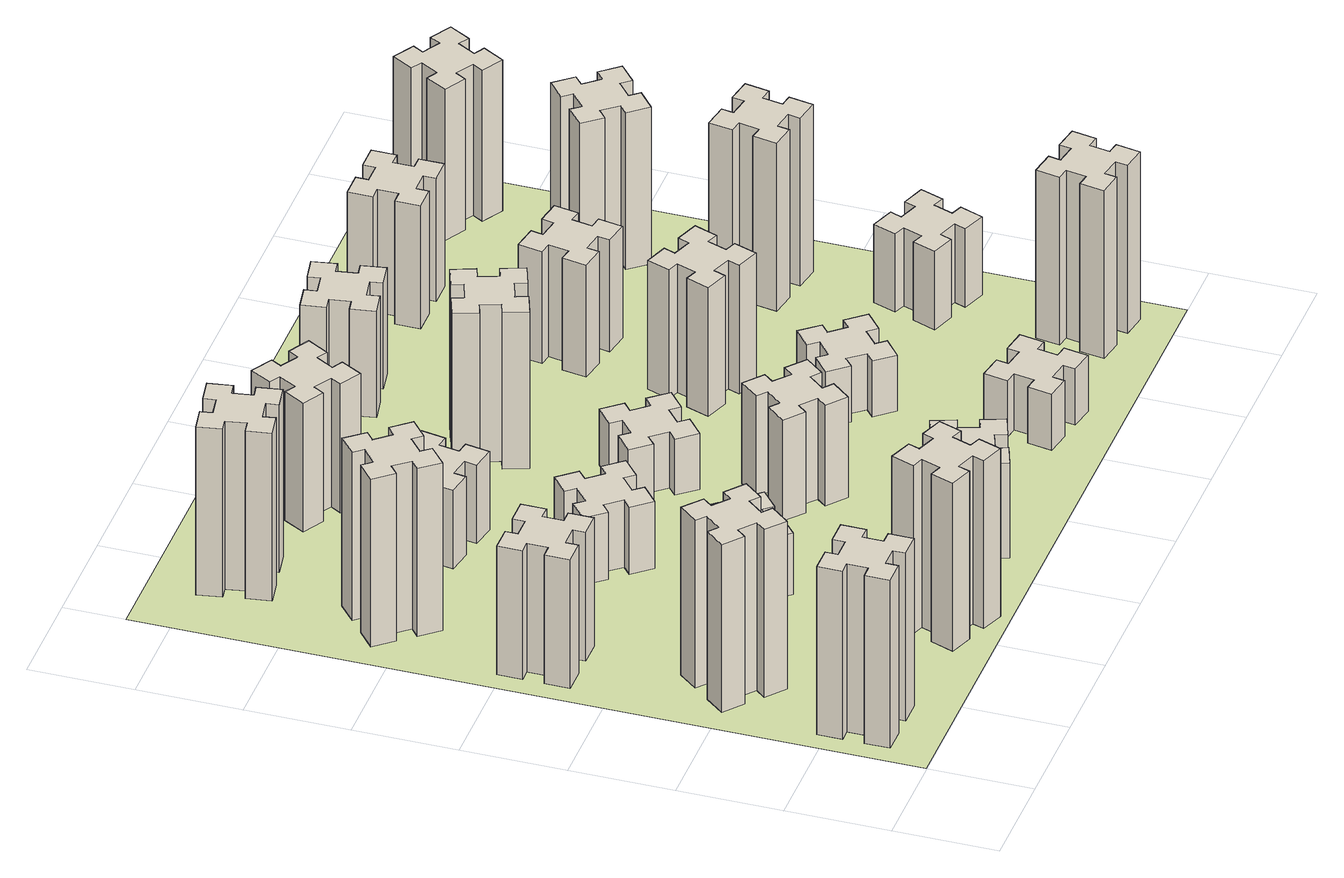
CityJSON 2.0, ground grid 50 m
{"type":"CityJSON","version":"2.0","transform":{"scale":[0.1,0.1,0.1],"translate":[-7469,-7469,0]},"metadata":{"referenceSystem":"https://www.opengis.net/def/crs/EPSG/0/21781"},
"CityObjects":{
"building1":{"type":"Building","attributes":{"class":"1000","function":"1000","usage":"1000","yearOfConstruction":2016,"roofType":"1000","measuredHeight":90,"storeysAboveGround":30,"storeysBelowGround":0},"geometry":[{"type":"Solid","lod":"1","boundaries":[[[[0,1,2,3,4,5,6,7,8,9,10,11,12,13,14,15,16,17,18,19]],[[17,16,20,21]],[[16,15,22,20]],[[15,14,23,22]],[[14,13,24,23]],[[13,12,25,24]],[[12,11,26,25]],[[11,10,27,26]],[[10,9,28,27]],[[9,8,29,28]],[[8,7,30,29]],[[7,6,31,30]],[[6,5,32,31]],[[5,4,33,32]],[[4,3,34,33]],[[3,2,35,34]],[[2,1,36,35]],[[1,0,37,36]],[[0,19,38,37]],[[19,18,39,38]],[[18,17,21,39]],[[24,25,26,27,28,29,30,31,32,33,34,35,36,37,38,39,21,20,22,23]]]]}]},
"building2":{"type":"Building","attributes":{"class":"1000","function":"1000","usage":"1000","yearOfConstruction":2016,"roofType":"1000","measuredHeight":90,"storeysAboveGround":30,"storeysBelowGround":0},"geometry":[{"type":"Solid","lod":"1","boundaries":[[[[40,41,42,43,44,45,46,47,48,49,50,51,52,53,54,55,56,57,58,59]],[[57,56,60,61]],[[56,55,62,60]],[[55,54,63,62]],[[54,53,64,63]],[[53,52,65,64]],[[52,51,66,65]],[[51,50,67,66]],[[50,49,68,67]],[[49,48,69,68]],[[48,47,70,69]],[[47,46,71,70]],[[46,45,72,71]],[[45,44,73,72]],[[44,43,74,73]],[[43,42,75,74]],[[42,41,76,75]],[[41,40,77,76]],[[40,59,78,77]],[[59,58,79,78]],[[58,57,61,79]],[[64,65,66,67,68,69,70,71,72,73,74,75,76,77,78,79,61,60,62,63]]]]}]},
"building3":{"type":"Building","attributes":{"class":"1000","function":"1000","usage":"1000","yearOfConstruction":2016,"roofType":"1000","measuredHeight":69,"storeysAboveGround":30,"storeysBelowGround":0},"geometry":[{"type":"Solid","lod":"1","boundaries":[[[[80,81,82,83,84,85,86,87,88,89,90,91,92,93,94,95,96,97,98,99]],[[97,96,100,101]],[[96,95,102,100]],[[95,94,103,102]],[[94,93,104,103]],[[93,92,105,104]],[[92,91,106,105]],[[91,90,107,106]],[[90,89,108,107]],[[89,88,109,108]],[[88,87,110,109]],[[87,86,111,110]],[[86,85,112,111]],[[85,84,113,112]],[[84,83,114,113]],[[83,82,115,114]],[[82,81,116,115]],[[81,80,117,116]],[[80,99,118,117]],[[99,98,119,118]],[[98,97,101,119]],[[104,105,106,107,108,109,110,111,112,113,114,115,116,117,118,119,101,100,102,103]]]]}]},
"building4":{"type":"Building","attributes":{"class":"1000","function":"1000","usage":"1000","yearOfConstruction":2016,"roofType":"1000","measuredHeight":90,"storeysAboveGround":30,"storeysBelowGround":0},"geometry":[{"type":"Solid","lod":"1","boundaries":[[[[120,121,122,123,124,125,126,127,128,129,130,131,132,133,134,135,136,137,138,139]],[[137,136,140,141]],[[136,135,142,140]],[[135,134,143,142]],[[134,133,144,143]],[[133,132,145,144]],[[132,131,146,145]],[[131,130,147,146]],[[130,129,148,147]],[[129,128,149,148]],[[128,127,150,149]],[[127,126,151,150]],[[126,125,152,151]],[[125,124,153,152]],[[124,123,154,153]],[[123,122,155,154]],[[122,121,156,155]],[[121,120,157,156]],[[120,139,158,157]],[[139,138,159,158]],[[138,137,141,159]],[[144,145,146,147,148,149,150,151,152,153,154,155,156,157,158,159,141,140,142,143]]]]}]},
"building5":{"type":"Building","attributes":{"class":"1000","function":"1000","usage":"1000","yearOfConstruction":2016,"roofType":"1000","measuredHeight":90,"storeysAboveGround":30,"storeysBelowGround":0},"geometry":[{"type":"Solid","lod":"1","boundaries":[[[[160,161,162,163,164,165,166,167,168,169,170,171,172,173,174,175,176,177,178,179]],[[177,176,180,181]],[[176,175,182,180]],[[175,174,183,182]],[[174,173,184,183]],[[173,172,185,184]],[[172,171,186,185]],[[171,170,187,186]],[[170,169,188,187]],[[169,168,189,188]],[[168,167,190,189]],[[167,166,191,190]],[[166,165,192,191]],[[165,164,193,192]],[[164,163,194,193]],[[163,162,195,194]],[[162,161,196,195]],[[161,160,197,196]],[[160,179,198,197]],[[179,178,199,198]],[[178,177,181,199]],[[184,185,186,187,188,189,190,191,192,193,194,195,196,197,198,199,181,180,182,183]]]]}]},
"building6":{"type":"Building","attributes":{"class":"1000","function":"1000","usage":"1000","yearOfConstruction":2016,"roofType":"1000","measuredHeight":90,"storeysAboveGround":30,"storeysBelowGround":0},"geometry":[{"type":"Solid","lod":"1","boundaries":[[[[200,201,202,203,204,205,206,207,208,209,210,211,212,213,214,215,216,217,218,219]],[[217,216,220,221]],[[216,215,222,220]],[[215,214,223,222]],[[214,213,224,223]],[[213,212,225,224]],[[212,211,226,225]],[[211,210,227,226]],[[210,209,228,227]],[[209,208,229,228]],[[208,207,230,229]],[[207,206,231,230]],[[206,205,232,231]],[[205,204,233,232]],[[204,203,234,233]],[[203,202,235,234]],[[202,201,236,235]],[[201,200,237,236]],[[200,219,238,237]],[[219,218,239,238]],[[218,217,221,239]],[[224,225,226,227,228,229,230,231,232,233,234,235,236,237,238,239,221,220,222,223]]]]}]},
"building7":{"type":"Building","attributes":{"class":"1000","function":"1000","usage":"1000","yearOfConstruction":2016,"roofType":"1000","measuredHeight":33,"storeysAboveGround":30,"storeysBelowGround":0},"geometry":[{"type":"Solid","lod":"1","boundaries":[[[[240,241,242,243,244,245,246,247,248,249,250,251,252,253,254,255,256,257,258,259]],[[257,256,260,261]],[[256,255,262,260]],[[255,254,263,262]],[[254,253,264,263]],[[253,252,265,264]],[[252,251,266,265]],[[251,250,267,266]],[[250,249,268,267]],[[249,248,269,268]],[[248,247,270,269]],[[247,246,271,270]],[[246,245,272,271]],[[245,244,273,272]],[[244,243,274,273]],[[243,242,275,274]],[[242,241,276,275]],[[241,240,277,276]],[[240,259,278,277]],[[259,258,279,278]],[[258,257,261,279]],[[264,265,266,267,268,269,270,271,272,273,274,275,276,277,278,279,261,260,262,263]]]]}]},
"building8":{"type":"Building","attributes":{"class":"1000","function":"1000","usage":"1000","yearOfConstruction":2016,"roofType":"1000","measuredHeight":36,"storeysAboveGround":30,"storeysBelowGround":0},"geometry":[{"type":"Solid","lod":"1","boundaries":[[[[280,281,282,283,284,285,286,287,288,289,290,291,292,293,294,295,296,297,298,299]],[[297,296,300,301]],[[296,295,302,300]],[[295,294,303,302]],[[294,293,304,303]],[[293,292,305,304]],[[292,291,306,305]],[[291,290,307,306]],[[290,289,308,307]],[[289,288,309,308]],[[288,287,310,309]],[[287,286,311,310]],[[286,285,312,311]],[[285,284,313,312]],[[284,283,314,313]],[[283,282,315,314]],[[282,281,316,315]],[[281,280,317,316]],[[280,299,318,317]],[[299,298,319,318]],[[298,297,301,319]],[[304,305,306,307,308,309,310,311,312,313,314,315,316,317,318,319,301,300,302,303]]]]}]},
"building9":{"type":"Building","attributes":{"class":"1000","function":"1000","usage":"1000","yearOfConstruction":2016,"roofType":"1000","measuredHeight":42,"storeysAboveGround":30,"storeysBelowGround":0},"geometry":[{"type":"Solid","lod":"1","boundaries":[[[[320,321,322,323,324,325,326,327,328,329,330,331,332,333,334,335,336,337,338,339]],[[337,336,340,341]],[[336,335,342,340]],[[335,334,343,342]],[[334,333,344,343]],[[333,332,345,344]],[[332,331,346,345]],[[331,330,347,346]],[[330,329,348,347]],[[329,328,349,348]],[[328,327,350,349]],[[327,326,351,350]],[[326,325,352,351]],[[325,324,353,352]],[[324,323,354,353]],[[323,322,355,354]],[[322,321,356,355]],[[321,320,357,356]],[[320,339,358,357]],[[339,338,359,358]],[[338,337,341,359]],[[344,345,346,347,348,349,350,351,352,353,354,355,356,357,358,359,341,340,342,343]]]]}]},
"building10":{"type":"Building","attributes":{"class":"1000","function":"1000","usage":"1000","yearOfConstruction":2016,"roofType":"1000","measuredHeight":51,"storeysAboveGround":30,"storeysBelowGround":0},"geometry":[{"type":"Solid","lod":"1","boundaries":[[[[360,361,362,363,364,365,366,367,368,369,370,371,372,373,374,375,376,377,378,379]],[[377,376,380,381]],[[376,375,382,380]],[[375,374,383,382]],[[374,373,384,383]],[[373,372,385,384]],[[372,371,386,385]],[[371,370,387,386]],[[370,369,388,387]],[[369,368,389,388]],[[368,367,390,389]],[[367,366,391,390]],[[366,365,392,391]],[[365,364,393,392]],[[364,363,394,393]],[[363,362,395,394]],[[362,361,396,395]],[[361,360,397,396]],[[360,379,398,397]],[[379,378,399,398]],[[378,377,381,399]],[[384,385,386,387,388,389,390,391,392,393,394,395,396,397,398,399,381,380,382,383]]]]}]},
"building11":{"type":"Building","attributes":{"class":"1000","function":"1000","usage":"1000","yearOfConstruction":2016,"roofType":"1000","measuredHeight":69,"storeysAboveGround":30,"storeysBelowGround":0},"geometry":[{"type":"Solid","lod":"1","boundaries":[[[[400,401,402,403,404,405,406,407,408,409,410,411,412,413,414,415,416,417,418,419]],[[417,416,420,421]],[[416,415,422,420]],[[415,414,423,422]],[[414,413,424,423]],[[413,412,425,424]],[[412,411,426,425]],[[411,410,427,426]],[[410,409,428,427]],[[409,408,429,428]],[[408,407,430,429]],[[407,406,431,430]],[[406,405,432,431]],[[405,404,433,432]],[[404,403,434,433]],[[403,402,435,434]],[[402,401,436,435]],[[401,400,437,436]],[[400,419,438,437]],[[419,418,439,438]],[[418,417,421,439]],[[424,425,426,427,428,429,430,431,432,433,434,435,436,437,438,439,421,420,422,423]]]]}]},
"building12":{"type":"Building","attributes":{"class":"1000","function":"1000","usage":"1000","yearOfConstruction":2016,"roofType":"1000","measuredHeight":54,"storeysAboveGround":30,"storeysBelowGround":0},"geometry":[{"type":"Solid","lod":"1","boundaries":[[[[440,441,442,443,444,445,446,447,448,449,450,451,452,453,454,455,456,457,458,459]],[[457,456,460,461]],[[456,455,462,460]],[[455,454,463,462]],[[454,453,464,463]],[[453,452,465,464]],[[452,451,466,465]],[[451,450,467,466]],[[450,449,468,467]],[[449,448,469,468]],[[448,447,470,469]],[[447,446,471,470]],[[446,445,472,471]],[[445,444,473,472]],[[444,443,474,473]],[[443,442,475,474]],[[442,441,476,475]],[[441,440,477,476]],[[440,459,478,477]],[[459,458,479,478]],[[458,457,461,479]],[[464,465,466,467,468,469,470,471,472,473,474,475,476,477,478,479,461,460,462,463]]]]}]},
"building13":{"type":"Building","attributes":{"class":"1000","function":"1000","usage":"1000","yearOfConstruction":2016,"roofType":"1000","measuredHeight":30,"storeysAboveGround":30,"storeysBelowGround":0},"geometry":[{"type":"Solid","lod":"1","boundaries":[[[[480,481,482,483,484,485,486,487,488,489,490,491,492,493,494,495,496,497,498,499]],[[497,496,500,501]],[[496,495,502,500]],[[495,494,503,502]],[[494,493,504,503]],[[493,492,505,504]],[[492,491,506,505]],[[491,490,507,506]],[[490,489,508,507]],[[489,488,509,508]],[[488,487,510,509]],[[487,486,511,510]],[[486,485,512,511]],[[485,484,513,512]],[[484,483,514,513]],[[483,482,515,514]],[[482,481,516,515]],[[481,480,517,516]],[[480,499,518,517]],[[499,498,519,518]],[[498,497,501,519]],[[504,505,506,507,508,509,510,511,512,513,514,515,516,517,518,519,501,500,502,503]]]]}]},
"building14":{"type":"Building","attributes":{"class":"1000","function":"1000","usage":"1000","yearOfConstruction":2016,"roofType":"1000","measuredHeight":84,"storeysAboveGround":30,"storeysBelowGround":0},"geometry":[{"type":"Solid","lod":"1","boundaries":[[[[520,521,522,523,524,525,526,527,528,529,530,531,532,533,534,535,536,537,538,539]],[[537,536,540,541]],[[536,535,542,540]],[[535,534,543,542]],[[534,533,544,543]],[[533,532,545,544]],[[532,531,546,545]],[[531,530,547,546]],[[530,529,548,547]],[[529,528,549,548]],[[528,527,550,549]],[[527,526,551,550]],[[526,525,552,551]],[[525,524,553,552]],[[524,523,554,553]],[[523,522,555,554]],[[522,521,556,555]],[[521,520,557,556]],[[520,539,558,557]],[[539,538,559,558]],[[538,537,541,559]],[[544,545,546,547,548,549,550,551,552,553,554,555,556,557,558,559,541,540,542,543]]]]}]},
"building15":{"type":"Building","attributes":{"class":"1000","function":"1000","usage":"1000","yearOfConstruction":2016,"roofType":"1000","measuredHeight":30,"storeysAboveGround":30,"storeysBelowGround":0},"geometry":[{"type":"Solid","lod":"1","boundaries":[[[[560,561,562,563,564,565,566,567,568,569,570,571,572,573,574,575,576,577,578,579]],[[577,576,580,581]],[[576,575,582,580]],[[575,574,583,582]],[[574,573,584,583]],[[573,572,585,584]],[[572,571,586,585]],[[571,570,587,586]],[[570,569,588,587]],[[569,568,589,588]],[[568,567,590,589]],[[567,566,591,590]],[[566,565,592,591]],[[565,564,593,592]],[[564,563,594,593]],[[563,562,595,594]],[[562,561,596,595]],[[561,560,597,596]],[[560,579,598,597]],[[579,578,599,598]],[[578,577,581,599]],[[584,585,586,587,588,589,590,591,592,593,594,595,596,597,598,599,581,580,582,583]]]]}]},
"building16":{"type":"Building","attributes":{"class":"1000","function":"1000","usage":"1000","yearOfConstruction":2016,"roofType":"1000","measuredHeight":57,"storeysAboveGround":30,"storeysBelowGround":0},"geometry":[{"type":"Solid","lod":"1","boundaries":[[[[600,601,602,603,604,605,606,607,608,609,610,611,612,613,614,615,616,617,618,619]],[[617,616,620,621]],[[616,615,622,620]],[[615,614,623,622]],[[614,613,624,623]],[[613,612,625,624]],[[612,611,626,625]],[[611,610,627,626]],[[610,609,628,627]],[[609,608,629,628]],[[608,607,630,629]],[[607,606,631,630]],[[606,605,632,631]],[[605,604,633,632]],[[604,603,634,633]],[[603,602,635,634]],[[602,601,636,635]],[[601,600,637,636]],[[600,619,638,637]],[[619,618,639,638]],[[618,617,621,639]],[[624,625,626,627,628,629,630,631,632,633,634,635,636,637,638,639,621,620,622,623]]]]}]},
"building17":{"type":"Building","attributes":{"class":"1000","function":"1000","usage":"1000","yearOfConstruction":2016,"roofType":"1000","measuredHeight":30,"storeysAboveGround":30,"storeysBelowGround":0},"geometry":[{"type":"Solid","lod":"1","boundaries":[[[[640,641,642,643,644,645,646,647,648,649,650,651,652,653,654,655,656,657,658,659]],[[657,656,660,661]],[[656,655,662,660]],[[655,654,663,662]],[[654,653,664,663]],[[653,652,665,664]],[[652,651,666,665]],[[651,650,667,666]],[[650,649,668,667]],[[649,648,669,668]],[[648,647,670,669]],[[647,646,671,670]],[[646,645,672,671]],[[645,644,673,672]],[[644,643,674,673]],[[643,642,675,674]],[[642,641,676,675]],[[641,640,677,676]],[[640,659,678,677]],[[659,658,679,678]],[[658,657,661,679]],[[664,665,666,667,668,669,670,671,672,673,674,675,676,677,678,679,661,660,662,663]]]]}]},
"building18":{"type":"Building","attributes":{"class":"1000","function":"1000","usage":"1000","yearOfConstruction":2016,"roofType":"1000","measuredHeight":69,"storeysAboveGround":30,"storeysBelowGround":0},"geometry":[{"type":"Solid","lod":"1","boundaries":[[[[680,681,682,683,684,685,686,687,688,689,690,691,692,693,694,695,696,697,698,699]],[[697,696,700,701]],[[696,695,702,700]],[[695,694,703,702]],[[694,693,704,703]],[[693,692,705,704]],[[692,691,706,705]],[[691,690,707,706]],[[690,689,708,707]],[[689,688,709,708]],[[688,687,710,709]],[[687,686,711,710]],[[686,685,712,711]],[[685,684,713,712]],[[684,683,714,713]],[[683,682,715,714]],[[682,681,716,715]],[[681,680,717,716]],[[680,699,718,717]],[[699,698,719,718]],[[698,697,701,719]],[[704,705,706,707,708,709,710,711,712,713,714,715,716,717,718,719,701,700,702,703]]]]}]},
"building19":{"type":"Building","attributes":{"class":"1000","function":"1000","usage":"1000","yearOfConstruction":2016,"roofType":"1000","measuredHeight":60,"storeysAboveGround":30,"storeysBelowGround":0},"geometry":[{"type":"Solid","lod":"1","boundaries":[[[[720,721,722,723,724,725,726,727,728,729,730,731,732,733,734,735,736,737,738,739]],[[737,736,740,741]],[[736,735,742,740]],[[735,734,743,742]],[[734,733,744,743]],[[733,732,745,744]],[[732,731,746,745]],[[731,730,747,746]],[[730,729,748,747]],[[729,728,749,748]],[[728,727,750,749]],[[727,726,751,750]],[[726,725,752,751]],[[725,724,753,752]],[[724,723,754,753]],[[723,722,755,754]],[[722,721,756,755]],[[721,720,757,756]],[[720,739,758,757]],[[739,738,759,758]],[[738,737,741,759]],[[744,745,746,747,748,749,750,751,752,753,754,755,756,757,758,759,741,740,742,743]]]]}]},
"building20":{"type":"Building","attributes":{"class":"1000","function":"1000","usage":"1000","yearOfConstruction":2016,"roofType":"1000","measuredHeight":90,"storeysAboveGround":30,"storeysBelowGround":0},"geometry":[{"type":"Solid","lod":"1","boundaries":[[[[760,761,762,763,764,765,766,767,768,769,770,771,772,773,774,775,776,777,778,779]],[[777,776,780,781]],[[776,775,782,780]],[[775,774,783,782]],[[774,773,784,783]],[[773,772,785,784]],[[772,771,786,785]],[[771,770,787,786]],[[770,769,788,787]],[[769,768,789,788]],[[768,767,790,789]],[[767,766,791,790]],[[766,765,792,791]],[[765,764,793,792]],[[764,763,794,793]],[[763,762,795,794]],[[762,761,796,795]],[[761,760,797,796]],[[760,779,798,797]],[[779,778,799,798]],[[778,777,781,799]],[[784,785,786,787,788,789,790,791,792,793,794,795,796,797,798,799,781,780,782,783]]]]}]},
"building21":{"type":"Building","attributes":{"class":"1000","function":"1000","usage":"1000","yearOfConstruction":2016,"roofType":"1000","measuredHeight":66,"storeysAboveGround":30,"storeysBelowGround":0},"geometry":[{"type":"Solid","lod":"1","boundaries":[[[[800,801,802,803,804,805,806,807,808,809,810,811,812,813,814,815,816,817,818,819]],[[817,816,820,821]],[[816,815,822,820]],[[815,814,823,822]],[[814,813,824,823]],[[813,812,825,824]],[[812,811,826,825]],[[811,810,827,826]],[[810,809,828,827]],[[809,808,829,828]],[[808,807,830,829]],[[807,806,831,830]],[[806,805,832,831]],[[805,804,833,832]],[[804,803,834,833]],[[803,802,835,834]],[[802,801,836,835]],[[801,800,837,836]],[[800,819,838,837]],[[819,818,839,838]],[[818,817,821,839]],[[824,825,826,827,828,829,830,831,832,833,834,835,836,837,838,839,821,820,822,823]]]]}]},
"building22":{"type":"Building","attributes":{"class":"1000","function":"1000","usage":"1000","yearOfConstruction":2016,"roofType":"1000","measuredHeight":42,"storeysAboveGround":30,"storeysBelowGround":0},"geometry":[{"type":"Solid","lod":"1","boundaries":[[[[840,841,842,843,844,845,846,847,848,849,850,851,852,853,854,855,856,857,858,859]],[[857,856,860,861]],[[856,855,862,860]],[[855,854,863,862]],[[854,853,864,863]],[[853,852,865,864]],[[852,851,866,865]],[[851,850,867,866]],[[850,849,868,867]],[[849,848,869,868]],[[848,847,870,869]],[[847,846,871,870]],[[846,845,872,871]],[[845,844,873,872]],[[844,843,874,873]],[[843,842,875,874]],[[842,841,876,875]],[[841,840,877,876]],[[840,859,878,877]],[[859,858,879,878]],[[858,857,861,879]],[[864,865,866,867,868,869,870,871,872,873,874,875,876,877,878,879,861,860,862,863]]]]}]},
"building23":{"type":"Building","attributes":{"class":"1000","function":"1000","usage":"1000","yearOfConstruction":2016,"roofType":"1000","measuredHeight":90,"storeysAboveGround":30,"storeysBelowGround":0},"geometry":[{"type":"Solid","lod":"1","boundaries":[[[[880,881,882,883,884,885,886,887,888,889,890,891,892,893,894,895,896,897,898,899]],[[897,896,900,901]],[[896,895,902,900]],[[895,894,903,902]],[[894,893,904,903]],[[893,892,905,904]],[[892,891,906,905]],[[891,890,907,906]],[[890,889,908,907]],[[889,888,909,908]],[[888,887,910,909]],[[887,886,911,910]],[[886,885,912,911]],[[885,884,913,912]],[[884,883,914,913]],[[883,882,915,914]],[[882,881,916,915]],[[881,880,917,916]],[[880,899,918,917]],[[899,898,919,918]],[[898,897,901,919]],[[904,905,906,907,908,909,910,911,912,913,914,915,916,917,918,919,901,900,902,903]]]]}]},
"building24":{"type":"Building","attributes":{"class":"1000","function":"1000","usage":"1000","yearOfConstruction":2016,"roofType":"1000","measuredHeight":84,"storeysAboveGround":30,"storeysBelowGround":0},"geometry":[{"type":"Solid","lod":"1","boundaries":[[[[920,921,922,923,924,925,926,927,928,929,930,931,932,933,934,935,936,937,938,939]],[[937,936,940,941]],[[936,935,942,940]],[[935,934,943,942]],[[934,933,944,943]],[[933,932,945,944]],[[932,931,946,945]],[[931,930,947,946]],[[930,929,948,947]],[[929,928,949,948]],[[928,927,950,949]],[[927,926,951,950]],[[926,925,952,951]],[[925,924,953,952]],[[924,923,954,953]],[[923,922,955,954]],[[922,921,956,955]],[[921,920,957,956]],[[920,939,958,957]],[[939,938,959,958]],[[938,937,941,959]],[[944,945,946,947,948,949,950,951,952,953,954,955,956,957,958,959,941,940,942,943]]]]}]},
"building25":{"type":"Building","attributes":{"class":"1000","function":"1000","usage":"1000","yearOfConstruction":2016,"roofType":"1000","measuredHeight":81,"storeysAboveGround":30,"storeysBelowGround":0},"geometry":[{"type":"Solid","lod":"1","boundaries":[[[[960,961,962,963,964,965,966,967,968,969,970,971,972,973,974,975,976,977,978,979]],[[977,976,980,981]],[[976,975,982,980]],[[975,974,983,982]],[[974,973,984,983]],[[973,972,985,984]],[[972,971,986,985]],[[971,970,987,986]],[[970,969,988,987]],[[969,968,989,988]],[[968,967,990,989]],[[967,966,991,990]],[[966,965,992,991]],[[965,964,993,992]],[[964,963,994,993]],[[963,962,995,994]],[[962,961,996,995]],[[961,960,997,996]],[[960,979,998,997]],[[979,978,999,998]],[[978,977,981,999]],[[984,985,986,987,988,989,990,991,992,993,994,995,996,997,998,999,981,980,982,983]]]]}]},
"landuse1":{"type":"LandUse","attributes":{"name":"plot1","function":"1010"},"geometry":[{"type":"MultiSurface","lod":"1","boundaries":[[[1000,1001,1002,1003]]]}]}
},
"vertices":[
[165,425,0],[165,325,0],[105,325,0],[105,205,0],[225,205,0],[225,265,0],[325,265,0],[325,205,0],[445,205,0],[445,325,0],[385,325,0],[385,425,0],[445,425,0],[445,545,0],[325,545,0],[325,485,0],[225,485,0],[225,545,0],[105,545,0],[105,425,0],[225,485,900],[225,545,900],[325,485,900],[325,545,900],[445,545,900],[445,425,900],[385,425,900],[385,325,900],[445,325,900],[445,205,900],[325,205,900],[325,265,900],[225,265,900],[225,205,900],[105,205,900],[105,325,900],[165,325,900],[165,425,900],[105,425,900],[105,545,900],
[484,1067,0],[408,1132,0],[446,1178,0],[354,1255,0],[277,1163,0],[323,1124,0],[259,1048,0],[213,1086,0],[136,994,0],[228,917,0],[266,963,0],[343,899,0],[304,853,0],[396,776,0],[473,868,0],[427,906,0],[492,983,0],[538,944,0],[615,1036,0],[523,1113,0],[492,983,900],[538,944,900],[427,906,900],[473,868,900],[396,776,900],[304,853,900],[343,899,900],[266,963,900],[228,917,900],[136,994,900],[213,1086,900],[259,1048,900],[323,1124,900],[277,1163,900],[354,1255,900],[446,1178,900],[408,1132,900],[484,1067,900],[523,1113,900],[615,1036,900],
[325,1965,0],[225,1965,0],[225,2025,0],[105,2025,0],[105,1905,0],[165,1905,0],[165,1805,0],[105,1805,0],[105,1685,0],[225,1685,0],[225,1745,0],[325,1745,0],[325,1685,0],[445,1685,0],[445,1805,0],[385,1805,0],[385,1905,0],[445,1905,0],[445,2025,0],[325,2025,0],[385,1905,690],[445,1905,690],[385,1805,690],[445,1805,690],[445,1685,690],[325,1685,690],[325,1745,690],[225,1745,690],[225,1685,690],[105,1685,690],[105,1805,690],[165,1805,690],[165,1905,690],[105,1905,690],[105,2025,690],[225,2025,690],[225,1965,690],[325,1965,690],[325,2025,690],[445,2025,690],
[492,2628,0],[427,2704,0],[473,2743,0],[396,2835,0],[304,2758,0],[343,2712,0],[266,2647,0],[228,2693,0],[136,2616,0],[213,2524,0],[259,2563,0],[323,2486,0],[277,2448,0],[354,2356,0],[446,2433,0],[408,2479,0],[484,2543,0],[523,2497,0],[615,2574,0],[538,2666,0],[484,2543,900],[523,2497,900],[408,2479,900],[446,2433,900],[354,2356,900],[277,2448,900],[323,2486,900],[259,2563,900],[213,2524,900],[136,2616,900],[228,2693,900],[266,2647,900],[343,2712,900],[304,2758,900],[396,2835,900],[473,2743,900],[427,2704,900],[492,2628,900],[538,2666,900],[615,2574,900],
[1029,360,0],[995,266,0],[939,287,0],[897,174,0],[1010,133,0],[1031,189,0],[1125,155,0],[1104,99,0],[1217,57,0],[1258,170,0],[1202,191,0],[1236,285,0],[1292,264,0],[1333,377,0],[1220,418,0],[1200,362,0],[1106,396,0],[1127,452,0],[1014,493,0],[973,380,0],[1106,396,900],[1127,452,900],[1200,362,900],[1220,418,900],[1333,377,900],[1292,264,900],[1236,285,900],[1202,191,900],[1258,170,900],[1217,57,900],[1104,99,900],[1125,155,900],[1031,189,900],[1010,133,900],[897,174,900],[939,287,900],[995,266,900],[1029,360,900],[973,380,900],[1014,493,900],
[592,3305,0],[575,3404,0],[634,3414,0],[613,3532,0],[495,3511,0],[505,3452,0],[407,3435,0],[397,3494,0],[278,3473,0],[299,3355,0],[358,3365,0],[376,3267,0],[317,3257,0],[337,3138,0],[456,3159,0],[445,3218,0],[544,3236,0],[554,3177,0],[672,3197,0],[651,3316,0],[544,3236,900],[554,3177,900],[445,3218,900],[456,3159,900],[337,3138,900],[317,3257,900],[376,3267,900],[358,3365,900],[299,3355,900],[278,3473,900],[397,3494,900],[407,3435,900],[505,3452,900],[495,3511,900],[613,3532,900],[634,3414,900],[575,3404,900],[592,3305,900],[651,3316,900],[672,3197,900],
[1083,1332,0],[1006,1267,0],[968,1313,0],[876,1236,0],[953,1144,0],[999,1183,0],[1063,1106,0],[1017,1068,0],[1094,976,0],[1186,1053,0],[1148,1099,0],[1224,1163,0],[1263,1117,0],[1355,1194,0],[1278,1286,0],[1232,1248,0],[1167,1324,0],[1213,1363,0],[1136,1455,0],[1044,1378,0],[1167,1324,330],[1213,1363,330],[1232,1248,330],[1278,1286,330],[1355,1194,330],[1263,1117,330],[1224,1163,330],[1148,1099,330],[1186,1053,330],[1094,976,330],[1017,1068,330],[1063,1106,330],[999,1183,330],[953,1144,330],[876,1236,330],[968,1313,330],[1006,1267,330],[1083,1332,330],[1044,1378,330],[1136,1455,330],
[1083,1972,0],[1006,1907,0],[968,1953,0],[876,1876,0],[953,1784,0],[999,1823,0],[1063,1746,0],[1017,1708,0],[1094,1616,0],[1186,1693,0],[1148,1739,0],[1224,1803,0],[1263,1757,0],[1355,1834,0],[1278,1926,0],[1232,1888,0],[1167,1964,0],[1213,2003,0],[1136,2095,0],[1044,2018,0],[1167,1964,360],[1213,2003,360],[1232,1888,360],[1278,1926,360],[1355,1834,360],[1263,1757,360],[1224,1803,360],[1148,1739,360],[1186,1693,360],[1094,1616,360],[1017,1708,360],[1063,1746,360],[999,1823,360],[953,1784,360],[876,1876,360],[968,1953,360],[1006,1907,360],[1083,1972,360],[1044,2018,360],[1136,2095,360],
[1115,2527,0],[1132,2625,0],[1191,2615,0],[1212,2733,0],[1094,2754,0],[1084,2695,0],[985,2712,0],[996,2771,0],[877,2792,0],[857,2674,0],[916,2664,0],[898,2565,0],[839,2576,0],[818,2457,0],[937,2437,0],[947,2496,0],[1045,2478,0],[1035,2419,0],[1153,2398,0],[1174,2517,0],[1045,2478,420],[1035,2419,420],[947,2496,420],[937,2437,420],[818,2457,420],[839,2576,420],[898,2565,420],[916,2664,420],[857,2674,420],[877,2792,420],[996,2771,420],[985,2712,420],[1084,2695,420],[1094,2754,420],[1212,2733,420],[1191,2615,420],[1132,2625,420],[1115,2527,420],[1174,2517,420],[1153,2398,420],
[1765,496,0],[1671,462,0],[1650,518,0],[1537,477,0],[1579,364,0],[1635,385,0],[1669,291,0],[1613,270,0],[1654,157,0],[1767,199,0],[1746,255,0],[1840,289,0],[1860,233,0],[1973,274,0],[1932,387,0],[1876,366,0],[1842,460,0],[1898,480,0],[1857,593,0],[1744,552,0],[1842,460,510],[1898,480,510],[1876,366,510],[1932,387,510],[1973,274,510],[1860,233,510],[1840,289,510],[1746,255,510],[1767,199,510],[1654,157,510],[1613,270,510],[1669,291,510],[1635,385,510],[1579,364,510],[1537,477,510],[1650,518,510],[1671,462,510],[1765,496,510],[1744,552,510],[1857,593,510],
[1186,3137,0],[1236,3224,0],[1288,3194,0],[1348,3298,0],[1244,3358,0],[1214,3306,0],[1127,3356,0],[1157,3408,0],[1053,3468,0],[993,3364,0],[1045,3334,0],[995,3247,0],[943,3277,0],[883,3173,0],[987,3113,0],[1017,3165,0],[1104,3115,0],[1074,3063,0],[1178,3003,0],[1238,3107,0],[1104,3115,690],[1074,3063,690],[1017,3165,690],[987,3113,690],[883,3173,690],[943,3277,690],[995,3247,690],[1045,3334,690],[993,3364,690],[1053,3468,690],[1157,3408,690],[1127,3356,690],[1214,3306,690],[1244,3358,690],[1348,3298,690],[1288,3194,690],[1236,3224,690],[1186,3137,690],[1238,3107,690],[1178,3003,690],
[1746,1163,0],[1823,1099,0],[1784,1053,0],[1876,976,0],[1953,1068,0],[1907,1106,0],[1972,1183,0],[2018,1144,0],[2095,1236,0],[2003,1313,0],[1964,1267,0],[1888,1332,0],[1926,1378,0],[1834,1455,0],[1757,1363,0],[1803,1324,0],[1739,1248,0],[1693,1286,0],[1616,1194,0],[1708,1117,0],[1739,1248,540],[1693,1286,540],[1803,1324,540],[1757,1363,540],[1834,1455,540],[1926,1378,540],[1888,1332,540],[1964,1267,540],[2003,1313,540],[2095,1236,540],[2018,1144,540],[1972,1183,540],[1907,1106,540],[1953,1068,540],[1876,976,540],[1784,1053,540],[1823,1099,540],[1746,1163,540],[1708,1117,540],[1616,1194,540],
[1872,1888,0],[1807,1964,0],[1853,2003,0],[1776,2095,0],[1684,2018,0],[1723,1972,0],[1646,1907,0],[1608,1953,0],[1516,1876,0],[1593,1784,0],[1639,1823,0],[1703,1746,0],[1657,1708,0],[1734,1616,0],[1826,1693,0],[1788,1739,0],[1864,1803,0],[1903,1757,0],[1995,1834,0],[1918,1926,0],[1864,1803,300],[1903,1757,300],[1788,1739,300],[1826,1693,300],[1734,1616,300],[1657,1708,300],[1703,1746,300],[1639,1823,300],[1593,1784,300],[1516,1876,300],[1608,1953,300],[1646,1907,300],[1723,1972,300],[1684,2018,300],[1776,2095,300],[1853,2003,300],[1807,1964,300],[1872,1888,300],[1918,1926,300],[1995,1834,300],
[1876,2586,0],[1842,2680,0],[1898,2700,0],[1857,2813,0],[1744,2772,0],[1765,2716,0],[1671,2682,0],[1650,2738,0],[1537,2697,0],[1579,2584,0],[1635,2605,0],[1669,2511,0],[1613,2490,0],[1654,2377,0],[1767,2419,0],[1746,2475,0],[1840,2509,0],[1860,2453,0],[1973,2494,0],[1932,2607,0],[1840,2509,840],[1860,2453,840],[1746,2475,840],[1767,2419,840],[1654,2377,840],[1613,2490,840],[1669,2511,840],[1635,2605,840],[1579,2584,840],[1537,2697,840],[1650,2738,840],[1671,2682,840],[1765,2716,840],[1744,2772,840],[1857,2813,840],[1898,2700,840],[1842,2680,840],[1876,2586,840],[1932,2607,840],[1973,2494,840],
[2596,444,0],[2578,345,0],[2519,356,0],[2498,237,0],[2617,217,0],[2627,276,0],[2725,258,0],[2715,199,0],[2833,178,0],[2854,297,0],[2795,307,0],[2812,405,0],[2871,395,0],[2892,513,0],[2774,534,0],[2764,475,0],[2665,492,0],[2676,551,0],[2557,572,0],[2537,454,0],[2665,492,300],[2676,551,300],[2764,475,300],[2774,534,300],[2892,513,300],[2871,395,300],[2812,405,300],[2795,307,300],[2854,297,300],[2833,178,300],[2715,199,300],[2725,258,300],[2627,276,300],[2617,217,300],[2498,237,300],[2519,356,300],[2578,345,300],[2596,444,300],[2537,454,300],[2557,572,300],
[1838,3365,0],[1856,3267,0],[1797,3257,0],[1817,3138,0],[1936,3159,0],[1925,3218,0],[2024,3236,0],[2034,3177,0],[2152,3197,0],[2131,3316,0],[2072,3305,0],[2055,3404,0],[2114,3414,0],[2093,3532,0],[1975,3511,0],[1985,3452,0],[1887,3435,0],[1877,3494,0],[1758,3473,0],[1779,3355,0],[1887,3435,570],[1877,3494,570],[1985,3452,570],[1975,3511,570],[2093,3532,570],[2114,3414,570],[2055,3404,570],[2072,3305,570],[2131,3316,570],[2152,3197,570],[2034,3177,570],[2024,3236,570],[1925,3218,570],[1936,3159,570],[1817,3138,570],[1797,3257,570],[1856,3267,570],[1838,3365,570],[1779,3355,570],[1758,3473,570],
[2628,1099,0],[2704,1163,0],[2743,1117,0],[2835,1194,0],[2758,1286,0],[2712,1248,0],[2647,1324,0],[2693,1363,0],[2616,1455,0],[2524,1378,0],[2563,1332,0],[2486,1267,0],[2448,1313,0],[2356,1236,0],[2433,1144,0],[2479,1183,0],[2543,1106,0],[2497,1068,0],[2574,976,0],[2666,1053,0],[2543,1106,300],[2497,1068,300],[2479,1183,300],[2433,1144,300],[2356,1236,300],[2448,1313,300],[2486,1267,300],[2563,1332,300],[2524,1378,300],[2616,1455,300],[2693,1363,300],[2647,1324,300],[2712,1248,300],[2758,1286,300],[2835,1194,300],[2743,1117,300],[2704,1163,300],[2628,1099,300],[2666,1053,300],[2574,976,300],
[2582,1771,0],[2616,1865,0],[2672,1844,0],[2713,1957,0],[2600,1998,0],[2580,1942,0],[2486,1976,0],[2507,2032,0],[2394,2073,0],[2353,1960,0],[2409,1940,0],[2375,1846,0],[2319,1867,0],[2277,1754,0],[2390,1713,0],[2411,1769,0],[2505,1735,0],[2484,1679,0],[2597,1637,0],[2638,1750,0],[2505,1735,690],[2484,1679,690],[2411,1769,690],[2390,1713,690],[2277,1754,690],[2319,1867,690],[2375,1846,690],[2409,1940,690],[2353,1960,690],[2394,2073,690],[2507,2032,690],[2486,1976,690],[2580,1942,690],[2600,1998,690],[2713,1957,690],[2672,1844,690],[2616,1865,690],[2582,1771,690],[2638,1750,690],[2597,1637,690],
[2496,2564,0],[2478,2465,0],[2419,2476,0],[2398,2357,0],[2517,2337,0],[2527,2396,0],[2625,2378,0],[2615,2319,0],[2733,2298,0],[2754,2417,0],[2695,2427,0],[2712,2525,0],[2771,2515,0],[2792,2633,0],[2674,2654,0],[2664,2595,0],[2565,2612,0],[2576,2671,0],[2457,2692,0],[2437,2574,0],[2565,2612,600],[2576,2671,600],[2664,2595,600],[2674,2654,600],[2792,2633,600],[2771,2515,600],[2712,2525,600],[2695,2427,600],[2754,2417,600],[2733,2298,600],[2615,2319,600],[2625,2378,600],[2527,2396,600],[2517,2337,600],[2398,2357,600],[2419,2476,600],[2478,2465,600],[2496,2564,600],[2437,2574,600],[2457,2692,600],
[3504,475,0],[3405,492,0],[3416,551,0],[3297,572,0],[3277,454,0],[3336,444,0],[3318,345,0],[3259,356,0],[3238,237,0],[3357,217,0],[3367,276,0],[3465,258,0],[3455,199,0],[3573,178,0],[3594,297,0],[3535,307,0],[3552,405,0],[3611,395,0],[3632,513,0],[3514,534,0],[3552,405,900],[3611,395,900],[3535,307,900],[3594,297,900],[3573,178,900],[3455,199,900],[3465,258,900],[3367,276,900],[3357,217,900],[3238,237,900],[3259,356,900],[3318,345,900],[3336,444,900],[3277,454,900],[3297,572,900],[3416,551,900],[3405,492,900],[3504,475,900],[3514,534,900],[3632,513,900],
[2805,3285,0],[2805,3385,0],[2865,3385,0],[2865,3505,0],[2745,3505,0],[2745,3445,0],[2645,3445,0],[2645,3505,0],[2525,3505,0],[2525,3385,0],[2585,3385,0],[2585,3285,0],[2525,3285,0],[2525,3165,0],[2645,3165,0],[2645,3225,0],[2745,3225,0],[2745,3165,0],[2865,3165,0],[2865,3285,0],[2745,3225,660],[2745,3165,660],[2645,3225,660],[2645,3165,660],[2525,3165,660],[2525,3285,660],[2585,3285,660],[2585,3385,660],[2525,3385,660],[2525,3505,660],[2645,3505,660],[2645,3445,660],[2745,3445,660],[2745,3505,660],[2865,3505,660],[2865,3385,660],[2805,3385,660],[2805,3285,660],[2865,3285,660],[2865,3165,660],
[3351,1029,0],[3445,995,0],[3424,939,0],[3537,897,0],[3578,1010,0],[3522,1031,0],[3556,1125,0],[3612,1104,0],[3653,1217,0],[3540,1258,0],[3520,1202,0],[3426,1236,0],[3447,1292,0],[3334,1333,0],[3293,1220,0],[3349,1200,0],[3315,1106,0],[3259,1127,0],[3217,1014,0],[3330,973,0],[3315,1106,420],[3259,1127,420],[3349,1200,420],[3293,1220,420],[3334,1333,420],[3447,1292,420],[3426,1236,420],[3520,1202,420],[3540,1258,420],[3653,1217,420],[3612,1104,420],[3556,1125,420],[3522,1031,420],[3578,1010,420],[3537,897,420],[3424,939,420],[3445,995,420],[3351,1029,420],[3330,973,420],[3217,1014,420],
[3267,1756,0],[3365,1738,0],[3355,1679,0],[3473,1658,0],[3494,1777,0],[3435,1787,0],[3452,1885,0],[3511,1875,0],[3532,1993,0],[3414,2014,0],[3404,1955,0],[3305,1972,0],[3316,2031,0],[3197,2052,0],[3177,1934,0],[3236,1924,0],[3218,1825,0],[3159,1836,0],[3138,1717,0],[3257,1697,0],[3218,1825,900],[3159,1836,900],[3236,1924,900],[3177,1934,900],[3197,2052,900],[3316,2031,900],[3305,1972,900],[3404,1955,900],[3414,2014,900],[3532,1993,900],[3511,1875,900],[3452,1885,900],[3435,1787,900],[3494,1777,900],[3473,1658,900],[3355,1679,900],[3365,1738,900],[3267,1756,900],[3257,1697,900],[3138,1717,900],
[3452,2628,0],[3387,2704,0],[3433,2743,0],[3356,2835,0],[3264,2758,0],[3303,2712,0],[3226,2647,0],[3188,2693,0],[3096,2616,0],[3173,2524,0],[3219,2563,0],[3283,2486,0],[3237,2448,0],[3314,2356,0],[3406,2433,0],[3368,2479,0],[3444,2543,0],[3483,2497,0],[3575,2574,0],[3498,2666,0],[3444,2543,840],[3483,2497,840],[3368,2479,840],[3406,2433,840],[3314,2356,840],[3237,2448,840],[3283,2486,840],[3219,2563,840],[3173,2524,840],[3096,2616,840],[3188,2693,840],[3226,2647,840],[3303,2712,840],[3264,2758,840],[3356,2835,840],[3433,2743,840],[3387,2704,840],[3452,2628,840],[3498,2666,840],[3575,2574,840],
[3337,3265,0],[3424,3215,0],[3394,3163,0],[3498,3103,0],[3558,3207,0],[3506,3237,0],[3556,3324,0],[3608,3294,0],[3668,3398,0],[3564,3458,0],[3534,3406,0],[3447,3456,0],[3477,3508,0],[3373,3568,0],[3313,3464,0],[3365,3434,0],[3315,3347,0],[3263,3377,0],[3203,3273,0],[3307,3213,0],[3315,3347,810],[3263,3377,810],[3365,3434,810],[3313,3464,810],[3373,3568,810],[3477,3508,810],[3447,3456,810],[3534,3406,810],[3564,3458,810],[3668,3398,810],[3608,3294,810],[3556,3324,810],[3506,3237,810],[3558,3207,810],[3498,3103,810],[3394,3163,810],[3424,3215,810],[3337,3265,810],[3307,3213,810],[3203,3273,810],
[5,3705,0],[3705,3705,0],[3705,5,0],[5,5,0]
]}
